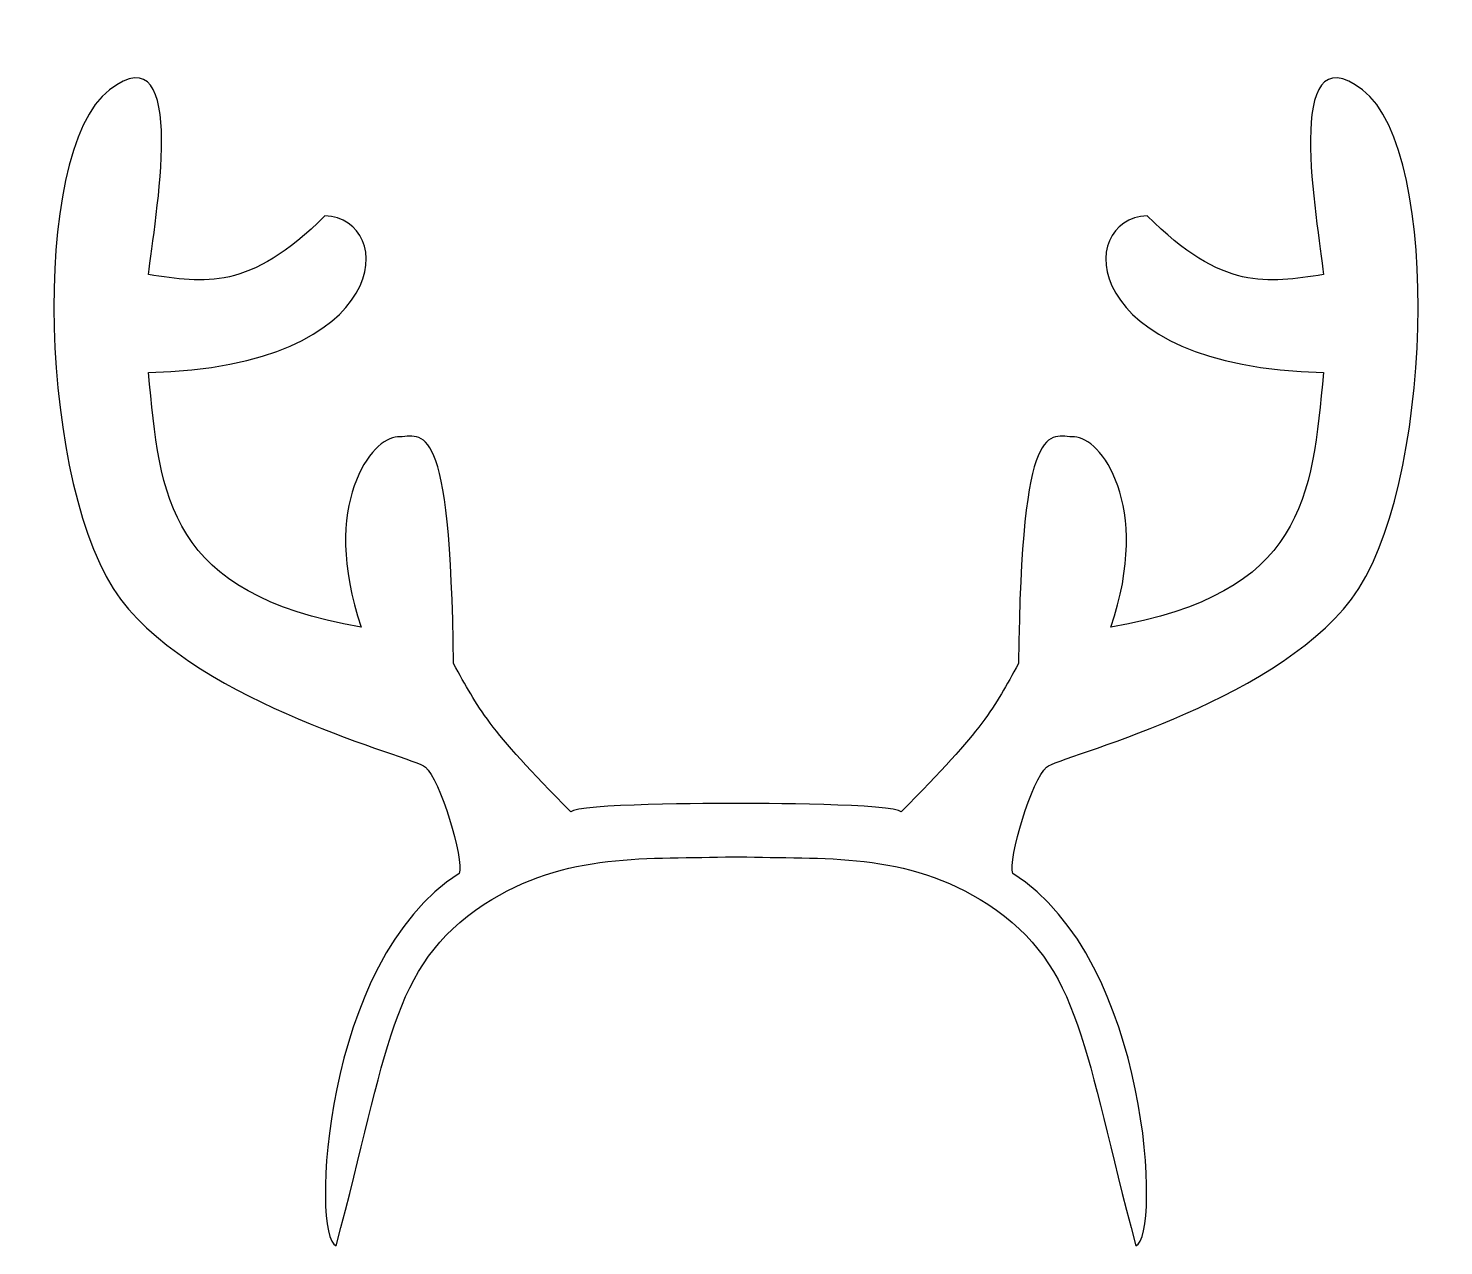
# Model space of a CAD drawing. Header units: centimetres. Extents: x -5.1 to 5.1, y -4.2 to 4.6.
import ezdxf

# ---------------------------------------------------------------- set-up
doc = ezdxf.new("R2010")
doc.units = ezdxf.units.CM
doc.header["$MEASUREMENT"] = 0
doc.layers.add('Camada 1', color=7, linetype='Continuous')

msp = doc.modelspace()

# ---------------------------------------------------------------- linework, layer by layer
at = {"layer": 'Camada 1'}
msp.add_open_spline([(0.00005, -1.02988), (0.14234, -1.02988), (1.15927, -1.02988), (1.19991, -1.09092), (1.19991, -1.09092), (1.81001, -0.48079), (1.87103, -0.33842), (2.05404, -0.01311), (2.05404, -0.01311), (2.07444, 1.81722), (2.27772, 1.63419), (2.46073, 1.63419), (2.46073, 1.63419), (2.64377, 1.63419), (3.03014, 1.14611), (2.7251, 0.25132), (2.7251, 0.25132), (4.12834, 0.49537), (4.18936, 1.18686), (4.27085, 2.102), (4.27085, 2.102), (2.4811, 2.14277), (2.4607, 3.22047), (2.98963, 3.24084), (2.98963, 3.24084), (3.53872, 2.69175), (3.86405, 2.75276), (4.27085, 2.81375), (4.27085, 2.81375), (4.2301, 3.20017), (3.96581, 4.60344), (4.55541, 4.15598), (4.55541, 4.15598), (5.14527, 3.70854), (5.06402, 1.22747), (4.47416, 0.4547), (4.47416, 0.4547), (3.88432, -0.31804), (2.35913, -0.68425), (2.25748, -0.76551), (2.25748, -0.76551), (2.15569, -0.84676), (1.97266, -1.43663), (2.01343, -1.53838), (2.01343, -1.53838), (3.0099, -2.16875), (3.09116, -4.1821), (2.90812, -4.24311), (2.90812, -4.24311), (2.52175, -2.8196), (2.51961, -2.21368), (1.83039, -1.76209), (1.83039, -1.76209), (1.24053, -1.37575), (0.63043, -1.43676), (0.02032, -1.41641), (0.02032, -1.41641), (0.02032, -1.41641), (-0.02032, -1.41641), (-0.02032, -1.41641), (-0.02032, -1.41641), (-0.63042, -1.43678), (-1.24066, -1.37577), (-1.83026, -1.76209), (-1.83026, -1.76209), (-2.51974, -2.21368), (-2.52175, -2.81963), (-2.9082, -4.24311), (-2.9082, -4.24311), (-3.09121, -4.1821), (-3.00985, -2.16878), (-2.0133, -1.53838), (-2.0133, -1.53838), (-1.97266, -1.43662), (-2.1557, -0.84676), (-2.25735, -0.76551), (-2.25735, -0.76551), (-2.35911, -0.68426), (-3.88438, -0.31805), (-4.47411, 0.4547), (-4.47411, 0.4547), (-5.06383, 1.22749), (-5.14535, 3.70855), (-4.55549, 4.15598), (-4.55549, 4.15598), (-3.96565, 4.60344), (-4.23005, 3.20017), (-4.27069, 2.81375), (-4.27069, 2.81375), (-3.864, 2.75274), (-3.53856, 2.69172), (-2.98947, 3.24084), (-2.98947, 3.24084), (-2.46075, 3.22044), (-2.48113, 2.14277), (-4.27069, 2.10202), (-4.27069, 2.10202), (-4.18944, 1.18688), (-4.12842, 0.49536), (-2.72515, 0.25134), (-2.72515, 0.25134), (-3.03021, 1.14611), (-2.64376, 1.63421), (-2.46073, 1.63421), (-2.46073, 1.63421), (-2.27772, 1.63421), (-2.07431, 1.81725), (-2.05404, -0.01309), (-2.05404, -0.01309), (-1.871, -0.3384), (-1.80999, -0.48079), (-1.19989, -1.0909), (-1.19989, -1.0909), (-1.15917, -1.02988), (-0.14235, -1.02988), (0.00005, -1.02988)], degree=3, knots=[0, 0, 0, 0, 0.03333333, 0.03333333, 0.03333333, 0.03333333, 0.06666667, 0.06666667, 0.06666667, 0.06666667, 0.1, 0.1, 0.1, 0.1, 0.13333333, 0.13333333, 0.13333333, 0.13333333, 0.16666667, 0.16666667, 0.16666667, 0.16666667, 0.2, 0.2, 0.2, 0.2, 0.23333333, 0.23333333, 0.23333333, 0.23333333, 0.26666667, 0.26666667, 0.26666667, 0.26666667, 0.3, 0.3, 0.3, 0.3, 0.33333333, 0.33333333, 0.33333333, 0.33333333, 0.36666667, 0.36666667, 0.36666667, 0.36666667, 0.4, 0.4, 0.4, 0.4, 0.43333333, 0.43333333, 0.43333333, 0.43333333, 0.46666667, 0.46666667, 0.46666667, 0.46666667, 0.5, 0.5, 0.5, 0.5, 0.53333333, 0.53333333, 0.53333333, 0.53333333, 0.56666667, 0.56666667, 0.56666667, 0.56666667, 0.6, 0.6, 0.6, 0.6, 0.63333333, 0.63333333, 0.63333333, 0.63333333, 0.66666667, 0.66666667, 0.66666667, 0.66666667, 0.7, 0.7, 0.7, 0.7, 0.73333333, 0.73333333, 0.73333333, 0.73333333, 0.76666667, 0.76666667, 0.76666667, 0.76666667, 0.8, 0.8, 0.8, 0.8, 0.83333333, 0.83333333, 0.83333333, 0.83333333, 0.86666667, 0.86666667, 0.86666667, 0.86666667, 0.9, 0.9, 0.9, 0.9, 0.93333333, 0.93333333, 0.93333333, 0.93333333, 1, 1, 1, 1], dxfattribs=at)

doc.saveas('drawing.dxf')
